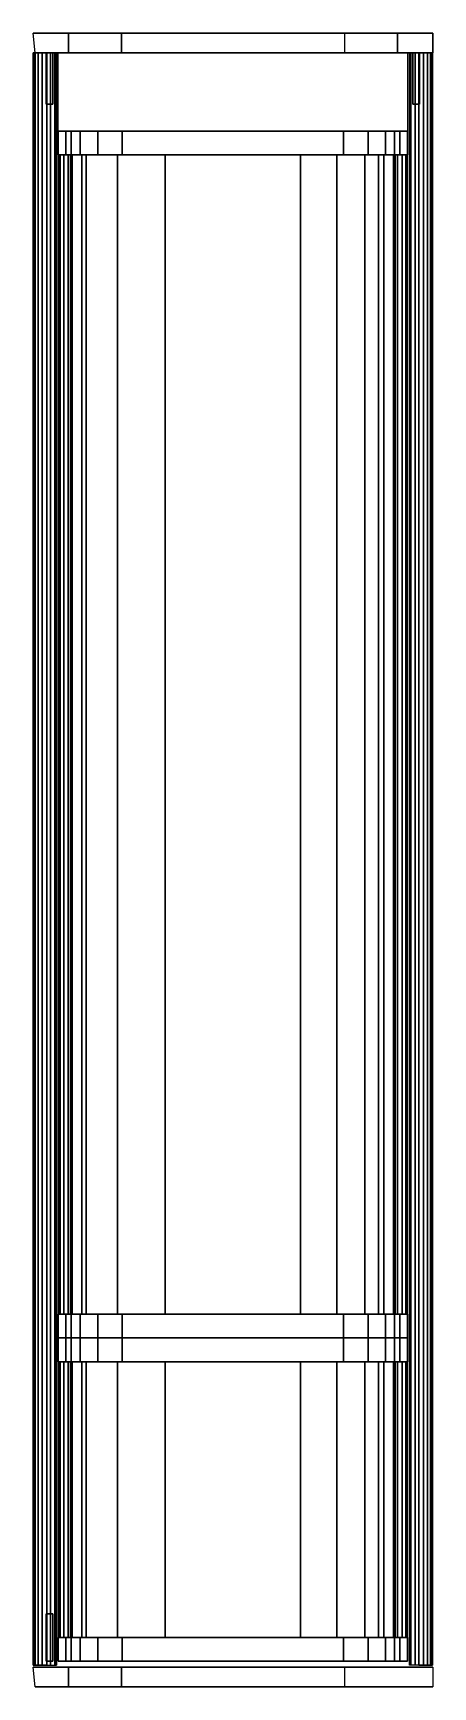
# Model space of a CAD drawing. Extents: x 0 to 101, y -419 to 0.
import ezdxf

# ---------------------------------------------------------------- set-up
doc = ezdxf.new("R2010")
doc.units = 0
doc.header["$MEASUREMENT"] = 0
doc.layers.add('CINZA', color=253, linetype='Continuous')

msp = doc.modelspace()

# ---------------------------------------------------------------- linework, layer by layer
at = {"layer": 'CINZA'}
for p, q in [((22.44, 0), (8.94, 0, 13.5)), ((78.84, 0), (92.34, 0, 13.5)), ((2.98, -5, 47.3), (0.51, -5, 63.63)), ((5.96, -5, 30.4), (2.98, -5, 47.3)), ((8.94, -5, 13.5), (5.96, -5, 30.4)), ((22.44, -5), (8.94, -5, 13.5)), ((78.84, -5), (92.34, -5, 13.5)), ((92.34, -5, 13.5), (95.32, -5, 30.4)), ((95.32, -5, 30.4), (98.3, -5, 47.3)), ((98.3, -5, 47.3), (101.28, -5, 64.2)), ((22.44, -413.5), (8.94, -413.5, 13.5)), ((8.94, -418.5, 13.5), (5.96, -418.5, 30.4)), ((22.44, -418.5), (8.94, -418.5, 13.5))]:
    msp.add_line(p, q, dxfattribs=at)
at = {"layer": 'CINZA', "linetype": 'ByBlock', "extrusion": (0, 1, 0)}
msp.add_line((101.28, -2.5, 64.2), (101.28, -2.5, 64.2), dxfattribs=at)
at = {"layer": 'CINZA', "linetype": 'ByBlock'}
msp.add_line((6.4, -5, 60.3), (94.8, -5, 60.3), dxfattribs=at)
at = {"layer": 'CINZA'}
for points in [[(8.94, -5, 13.5), (0.51, -5, 63.63), (0, 0, 64.2), (8.94, 0, 13.5)], [(22.44, -5), (8.94, -5, 13.5), (8.94, 0, 13.5), (22.44, 0)], [(78.84, -5), (92.34, -5, 13.5), (92.34, 0, 13.5), (78.84, 0)], [(92.34, -5, 13.5), (101.28, -5, 64.2), (101.28, 0, 64.2), (92.34, 0, 13.5)], [(6.4, -24.8, 54.2), (94.8, -24.8, 54.2), (92.86, -24.8, 40.37), (8.34, -24.8, 40.37)], [(94.8, -24.8, 60.3), (6.4, -24.8, 60.3), (6.4, -24.8, 54.2), (94.8, -24.8, 54.2)], [(92.86, -24.8, 40.37), (8.34, -24.8, 40.37), (9.63, -24.8, 31.2), (91.57, -24.8, 31.2)], [(6.4, -30.8, 54.2), (94.8, -30.8, 54.2), (92.86, -30.8, 40.37), (8.34, -30.8, 40.37)], [(94.8, -30.8, 60.3), (6.4, -30.8, 60.3), (6.4, -30.8, 54.2), (94.8, -30.8, 54.2)], [(92.86, -30.8, 40.37), (8.34, -30.8, 40.37), (9.63, -30.8, 31.2), (91.57, -30.8, 31.2)], [(6.4, -324.2, 54.2), (94.8, -324.2, 54.2), (92.86, -324.2, 40.37), (8.34, -324.2, 40.37)], [(94.8, -324.2, 60.3), (6.4, -324.2, 60.3), (6.4, -324.2, 54.2), (94.8, -324.2, 54.2)], [(92.86, -324.2, 40.37), (8.34, -324.2, 40.37), (9.63, -324.2, 31.2), (91.57, -324.2, 31.2)], [(6.4, -330.2, 54.2), (94.8, -330.2, 54.2), (92.86, -330.2, 40.37), (8.34, -330.2, 40.37)], [(6.4, -330.2, 54.2), (94.8, -330.2, 54.2), (92.86, -330.2, 40.37), (8.34, -330.2, 40.37)], [(94.8, -330.2, 60.3), (6.4, -330.2, 60.3), (6.4, -330.2, 54.2), (94.8, -330.2, 54.2)], [(94.8, -330.2, 60.3), (6.4, -330.2, 60.3), (6.4, -330.2, 54.2), (94.8, -330.2, 54.2)], [(92.86, -330.2, 40.37), (8.34, -330.2, 40.37), (9.63, -330.2, 31.2), (91.57, -330.2, 31.2)], [(92.86, -330.2, 40.37), (8.34, -330.2, 40.37), (9.63, -330.2, 31.2), (91.57, -330.2, 31.2)], [(6.4, -336.2, 54.2), (94.8, -336.2, 54.2), (92.86, -336.2, 40.37), (8.34, -336.2, 40.37)], [(94.8, -336.2, 60.3), (6.4, -336.2, 60.3), (6.4, -336.2, 54.2), (94.8, -336.2, 54.2)], [(92.86, -336.2, 40.37), (8.34, -336.2, 40.37), (9.63, -336.2, 31.2), (91.57, -336.2, 31.2)], [(6.4, -406, 54.2), (94.8, -406, 54.2), (92.86, -406, 40.37), (8.34, -406, 40.37)], [(94.8, -406, 60.3), (6.4, -406, 60.3), (6.4, -406, 54.2), (94.8, -406, 54.2)], [(92.86, -406, 40.37), (8.34, -406, 40.37), (9.63, -406, 31.2), (91.57, -406, 31.2)], [(8.94, -418.5, 13.5), (0.51, -418.5, 63.63), (0, -413.5, 64.2), (8.94, -413.5, 13.5)], [(6.4, -412, 54.2), (94.8, -412, 54.2), (92.86, -412, 40.37), (8.34, -412, 40.37)], [(94.8, -412, 60.3), (6.4, -412, 60.3), (6.4, -412, 54.2), (94.8, -412, 54.2)], [(92.86, -412, 40.37), (8.34, -412, 40.37), (9.63, -412, 31.2), (91.57, -412, 31.2)], [(22.44, -418.5), (8.94, -418.5, 13.5), (8.94, -413.5, 13.5), (22.44, -413.5)]]:
    msp.add_3dface(points, dxfattribs=at)
at = {"layer": 'CINZA', "linetype": 'ByBlock'}
for points in [[(0, 0, 64.2), (101.28, 0, 64.2), (101.28, -5, 64.2), (0.51, -5, 63.63)], [(0, 0, 64.2), (8.94, 0, 13.5), (92.34, 0, 13.5), (101.28, 0, 64.2)], [(22.44, 0), (78.84, 0), (92.34, 0, 13.5), (8.94, 0, 13.5)], [(22.44, 0), (78.84, 0), (78.84, -5), (22.44, -5)], [(0.51, -5, 63.63), (101.28, -5, 64.2), (92.34, -5, 13.5), (8.94, -5, 13.5)], [(6.4, -24.8, 60.3), (6.4, -5, 60.3), (94.8, -5, 60.3), (94.8, -24.8, 60.3)], [(8.94, -5, 13.5), (22.44, -5), (78.84, -5), (92.34, -5, 13.5)], [(0, -413.5, 64.2), (101.28, -413.5, 64.2), (101.28, -418.5, 64.2), (0.51, -418.5, 63.63)], [(0, -413.5, 64.2), (8.94, -413.5, 13.5), (92.34, -413.5, 13.5), (101.28, -413.5, 64.2)], [(22.44, -413.5), (78.84, -413.5), (92.34, -413.5, 13.5), (8.94, -413.5, 13.5)], [(22.44, -413.5), (78.84, -413.5), (78.84, -418.5), (22.44, -418.5)], [(0.51, -418.5, 63.63), (101.28, -418.5, 64.2), (92.34, -418.5, 13.5), (8.94, -418.5, 13.5)], [(8.94, -418.5, 13.5), (22.44, -418.5), (78.84, -418.5), (92.34, -418.5, 13.5)]]:
    msp.add_3dface(points, dxfattribs=at)

# ---------------------------------------------------------------- meshes
at = {"layer": 'CINZA'}
mesh = msp.add_polymesh((2, 12), dxfattribs=at)
for k, corner in enumerate([(5.9, -5, 42.75), (5.9, -5, 61.18), (5.49, -5, 62.4), (4.42, -5, 63.11), (1.3, -5, 63.9), (0.51, -5, 63.63), (0, -5, 62.6), (0.41, -5, 59.9), (2.3, -5, 60.2), (2.3, -5, 46.9), (3.5, -5, 46.9), (3.5, -5, 40.9), (5.9, -413, 42.75), (5.9, -413, 61.18), (5.49, -413, 62.4), (4.42, -413, 63.11), (1.3, -413, 63.9), (0.51, -413, 63.63), (0, -413, 62.6), (0.41, -413, 59.9), (2.3, -413, 60.2), (2.3, -413, 46.9), (3.5, -413, 46.9), (3.5, -413, 40.9)]):
    mesh.set_mesh_vertex(divmod(k, 12), corner)
mesh = msp.add_polymesh((6, 3), dxfattribs=at)
for k, corner in enumerate([(3.34, -5, 61.97), (3.4, -5, 48.95), (3.4, -5, 48.95), (5, -5, 61.97), (5, -5, 41.97), (5, -5, 41.97), (5, -18, 61.97), (5, -18, 41.97), (5, -5, 41.97), (3.34, -18, 61.97), (3.4, -18, 48.95), (3.4, -5, 48.95), (3.34, -18, 61.97), (3.34, -18, 61.97), (3.34, -5, 61.97), (5, -18, 61.97), (5, -18, 61.97), (5, -5, 61.97)]):
    mesh.set_mesh_vertex(divmod(k, 3), corner)
mesh = msp.add_polymesh((2, 12), dxfattribs=at)
for k, corner in enumerate([(95.3, -5, 42.75), (95.3, -5, 61.18), (95.71, -5, 62.4), (96.78, -5, 63.11), (99.9, -5, 63.9), (100.69, -5, 63.63), (101.2, -5, 62.6), (100.79, -5, 59.9), (98.9, -5, 60.2), (98.9, -5, 46.9), (97.7, -5, 46.9), (97.7, -5, 40.9), (95.3, -413, 42.75), (95.3, -413, 61.18), (95.71, -413, 62.4), (96.78, -413, 63.11), (99.9, -413, 63.9), (100.69, -413, 63.63), (101.2, -413, 62.6), (100.79, -413, 59.9), (98.9, -413, 60.2), (98.9, -413, 46.9), (97.7, -413, 46.9), (97.7, -413, 40.9)]):
    mesh.set_mesh_vertex(divmod(k, 12), corner)
mesh = msp.add_polymesh((6, 3), dxfattribs=at)
for k, corner in enumerate([(97.86, -5, 61.97), (97.8, -5, 48.95), (97.8, -5, 48.95), (96.2, -5, 61.97), (96.2, -5, 41.97), (96.2, -5, 41.97), (96.2, -18, 61.97), (96.2, -18, 41.97), (96.2, -5, 41.97), (97.86, -18, 61.97), (97.8, -18, 48.95), (97.8, -5, 48.95), (97.86, -18, 61.97), (97.86, -18, 61.97), (97.86, -5, 61.97), (96.2, -18, 61.97), (96.2, -18, 61.97), (96.2, -5, 61.97)]):
    mesh.set_mesh_vertex(divmod(k, 3), corner)
mesh = msp.add_polymesh((2, 15), dxfattribs=at)
for k, corner in enumerate([(94.8, -24.8, 60.3), (94.8, -24.8, 54.2), (92.86, -24.8, 40.37), (91.57, -24.8, 31.2), (89.29, -24.8, 23.71), (84.83, -24.8, 17.28), (78.6, -24.8, 12.54), (22.6, -24.8, 12.54), (16.37, -24.8, 17.28), (11.91, -24.8, 23.71), (9.63, -24.8, 31.2), (8.34, -24.8, 40.37), (6.4, -24.8, 54.2), (6.4, -24.8, 60.3), (94.8, -24.8, 60.3), (94.8, -30.8, 60.3), (94.8, -30.8, 54.2), (92.86, -30.8, 40.37), (91.57, -30.8, 31.2), (89.29, -30.8, 23.71), (84.83, -30.8, 17.28), (78.6, -30.8, 12.54), (22.6, -30.8, 12.54), (16.37, -30.8, 17.28), (11.91, -30.8, 23.71), (9.63, -30.8, 31.2), (8.34, -30.8, 40.37), (6.4, -30.8, 54.2), (6.4, -30.8, 60.3), (94.8, -30.8, 60.3)]):
    mesh.set_mesh_vertex(divmod(k, 15), corner)
mesh = msp.add_polymesh((2, 4), dxfattribs=at)
for k, corner in enumerate([(91.57, -24.8, 31.2), (89.29, -24.8, 23.71), (84.83, -24.8, 17.28), (78.6, -24.8, 12.54), (9.63, -24.8, 31.2), (11.91, -24.8, 23.71), (16.37, -24.8, 17.28), (22.6, -24.8, 12.54)]):
    mesh.set_mesh_vertex(divmod(k, 4), corner)
mesh = msp.add_polymesh((2, 23), dxfattribs=at)
for k, corner in enumerate([(94.59, -30.8, 57.09), (94.72, -30.8, 58.08), (94.43, -30.8, 59.19), (93.44, -30.8, 59.77), (92.31, -30.8, 59.91), (91.71, -30.8, 59.71), (91.32, -30.8, 59.04), (88.84, -30.8, 40.79), (87.52, -30.8, 31.09), (84.05, -30.8, 22.27), (76.91, -30.8, 16.03), (67.7, -30.8, 13.79), (33.5, -30.8, 13.79), (21.38, -30.8, 17.94), (13.49, -30.8, 28.02), (12.36, -30.8, 40.79), (9.88, -30.8, 59.04), (9.49, -30.8, 59.71), (8.89, -30.8, 59.91), (7.76, -30.8, 59.77), (6.83, -30.8, 59.27), (6.48, -30.8, 58.08), (6.61, -30.8, 57.09), (94.59, -324.2, 57.09), (94.72, -324.2, 58.08), (94.43, -324.2, 59.19), (93.44, -324.2, 59.77), (92.31, -324.2, 59.91), (91.71, -324.2, 59.71), (91.32, -324.2, 59.04), (88.84, -324.2, 40.79), (87.52, -324.2, 31.09), (84.05, -324.2, 22.27), (76.91, -324.2, 16.03), (67.7, -324.2, 13.79), (33.5, -324.2, 13.79), (21.38, -324.2, 17.94), (13.49, -324.2, 28.03), (12.36, -324.2, 40.79), (9.88, -324.2, 59.04), (9.49, -324.2, 59.71), (8.89, -324.2, 59.91), (7.76, -324.2, 59.77), (6.83, -324.2, 59.27), (6.48, -324.2, 58.08), (6.61, -324.2, 57.09)]):
    mesh.set_mesh_vertex(divmod(k, 23), corner)
mesh = msp.add_polymesh((2, 4), dxfattribs=at)
for k, corner in enumerate([(91.57, -30.8, 31.2), (89.29, -30.8, 23.71), (84.83, -30.8, 17.28), (78.6, -30.8, 12.54), (9.63, -30.8, 31.2), (11.91, -30.8, 23.71), (16.37, -30.8, 17.28), (22.6, -30.8, 12.54)]):
    mesh.set_mesh_vertex(divmod(k, 4), corner)
mesh = msp.add_polymesh((2, 15), dxfattribs=at)
for k, corner in enumerate([(94.8, -330.2, 60.3), (94.8, -330.2, 54.2), (92.86, -330.2, 40.37), (91.57, -330.2, 31.2), (89.29, -330.2, 23.71), (84.83, -330.2, 17.28), (78.6, -330.2, 12.54), (22.6, -330.2, 12.54), (16.37, -330.2, 17.28), (11.91, -330.2, 23.71), (9.63, -330.2, 31.2), (8.34, -330.2, 40.37), (6.4, -330.2, 54.2), (6.4, -330.2, 60.3), (94.8, -330.2, 60.3), (94.8, -324.2, 60.3), (94.8, -324.2, 54.2), (92.86, -324.2, 40.37), (91.57, -324.2, 31.2), (89.29, -324.2, 23.71), (84.83, -324.2, 17.28), (78.6, -324.2, 12.54), (22.6, -324.2, 12.54), (16.37, -324.2, 17.28), (11.91, -324.2, 23.71), (9.63, -324.2, 31.2), (8.34, -324.2, 40.37), (6.4, -324.2, 54.2), (6.4, -324.2, 60.3), (94.8, -324.2, 60.3)]):
    mesh.set_mesh_vertex(divmod(k, 15), corner)
mesh = msp.add_polymesh((2, 4), dxfattribs=at)
for k, corner in enumerate([(91.57, -324.2, 31.2), (89.29, -324.2, 23.71), (84.83, -324.2, 17.28), (78.6, -324.2, 12.54), (9.63, -324.2, 31.2), (11.91, -324.2, 23.71), (16.37, -324.2, 17.28), (22.6, -324.2, 12.54)]):
    mesh.set_mesh_vertex(divmod(k, 4), corner)
mesh = msp.add_polymesh((2, 15), dxfattribs=at)
for k, corner in enumerate([(94.8, -330.2, 60.3), (94.8, -330.2, 54.2), (92.86, -330.2, 40.37), (91.57, -330.2, 31.2), (89.29, -330.2, 23.71), (84.83, -330.2, 17.28), (78.6, -330.2, 12.54), (22.6, -330.2, 12.54), (16.37, -330.2, 17.28), (11.91, -330.2, 23.71), (9.63, -330.2, 31.2), (8.34, -330.2, 40.37), (6.4, -330.2, 54.2), (6.4, -330.2, 60.3), (94.8, -330.2, 60.3), (94.8, -336.2, 60.3), (94.8, -336.2, 54.2), (92.86, -336.2, 40.37), (91.57, -336.2, 31.2), (89.29, -336.2, 23.71), (84.83, -336.2, 17.28), (78.6, -336.2, 12.54), (22.6, -336.2, 12.54), (16.37, -336.2, 17.28), (11.91, -336.2, 23.71), (9.63, -336.2, 31.2), (8.34, -336.2, 40.37), (6.4, -336.2, 54.2), (6.4, -336.2, 60.3), (94.8, -336.2, 60.3)]):
    mesh.set_mesh_vertex(divmod(k, 15), corner)
mesh = msp.add_polymesh((2, 4), dxfattribs=at)
for k, corner in enumerate([(91.57, -330.2, 31.2), (89.29, -330.2, 23.71), (84.83, -330.2, 17.28), (78.6, -330.2, 12.54), (9.63, -330.2, 31.2), (11.91, -330.2, 23.71), (16.37, -330.2, 17.28), (22.6, -330.2, 12.54)]):
    mesh.set_mesh_vertex(divmod(k, 4), corner)
mesh = msp.add_polymesh((2, 4), dxfattribs=at)
for k, corner in enumerate([(91.57, -330.2, 31.2), (89.29, -330.2, 23.71), (84.83, -330.2, 17.28), (78.6, -330.2, 12.54), (9.63, -330.2, 31.2), (11.91, -330.2, 23.71), (16.37, -330.2, 17.28), (22.6, -330.2, 12.54)]):
    mesh.set_mesh_vertex(divmod(k, 4), corner)
mesh = msp.add_polymesh((2, 23), dxfattribs=at)
for k, corner in enumerate([(94.59, -336.2, 57.09), (94.72, -336.2, 58.08), (94.43, -336.2, 59.19), (93.44, -336.2, 59.77), (92.31, -336.2, 59.91), (91.71, -336.2, 59.71), (91.32, -336.2, 59.04), (88.84, -336.2, 40.79), (87.52, -336.2, 31.09), (84.05, -336.2, 22.27), (76.91, -336.2, 16.03), (67.7, -336.2, 13.79), (33.5, -336.2, 13.79), (21.38, -336.2, 17.94), (13.49, -336.2, 28.02), (12.36, -336.2, 40.79), (9.88, -336.2, 59.04), (9.49, -336.2, 59.71), (8.89, -336.2, 59.91), (7.76, -336.2, 59.77), (6.83, -336.2, 59.27), (6.48, -336.2, 58.08), (6.61, -336.2, 57.09), (94.59, -406, 57.09), (94.72, -406, 58.08), (94.43, -406, 59.19), (93.44, -406, 59.77), (92.31, -406, 59.91), (91.71, -406, 59.71), (91.32, -406, 59.04), (88.84, -406, 40.79), (87.52, -406, 31.09), (84.05, -406, 22.27), (76.91, -406, 16.03), (67.7, -406, 13.79), (33.5, -406, 13.79), (21.38, -406, 17.94), (13.49, -406, 28.03), (12.36, -406, 40.79), (9.88, -406, 59.04), (9.49, -406, 59.71), (8.89, -406, 59.91), (7.76, -406, 59.77), (6.83, -406, 59.27), (6.48, -406, 58.08), (6.61, -406, 57.09)]):
    mesh.set_mesh_vertex(divmod(k, 23), corner)
mesh = msp.add_polymesh((2, 4), dxfattribs=at)
for k, corner in enumerate([(91.57, -336.2, 31.2), (89.29, -336.2, 23.71), (84.83, -336.2, 17.28), (78.6, -336.2, 12.54), (9.63, -336.2, 31.2), (11.91, -336.2, 23.71), (16.37, -336.2, 17.28), (22.6, -336.2, 12.54)]):
    mesh.set_mesh_vertex(divmod(k, 4), corner)
mesh = msp.add_polymesh((6, 3), dxfattribs=at)
for k, corner in enumerate([(3.34, -412, 61.97), (3.4, -412, 48.95), (3.4, -412, 48.95), (5, -412, 61.97), (5, -412, 41.97), (5, -412, 41.97), (5, -400, 61.97), (5, -400, 41.97), (5, -412, 41.97), (3.34, -400, 61.97), (3.4, -400, 48.95), (3.4, -412, 48.95), (3.34, -400, 61.97), (3.34, -400, 61.97), (3.34, -412, 61.97), (5, -400, 61.97), (5, -400, 61.97), (5, -412, 61.97)]):
    mesh.set_mesh_vertex(divmod(k, 3), corner)
mesh = msp.add_polymesh((2, 15), dxfattribs=at)
for k, corner in enumerate([(94.8, -412, 60.3), (94.8, -412, 54.2), (92.86, -412, 40.37), (91.57, -412, 31.2), (89.29, -412, 23.71), (84.83, -412, 17.28), (78.6, -412, 12.54), (22.6, -412, 12.54), (16.37, -412, 17.28), (11.91, -412, 23.71), (9.63, -412, 31.2), (8.34, -412, 40.37), (6.4, -412, 54.2), (6.4, -412, 60.3), (94.8, -412, 60.3), (94.8, -406, 60.3), (94.8, -406, 54.2), (92.86, -406, 40.37), (91.57, -406, 31.2), (89.29, -406, 23.71), (84.83, -406, 17.28), (78.6, -406, 12.54), (22.6, -406, 12.54), (16.37, -406, 17.28), (11.91, -406, 23.71), (9.63, -406, 31.2), (8.34, -406, 40.37), (6.4, -406, 54.2), (6.4, -406, 60.3), (94.8, -406, 60.3)]):
    mesh.set_mesh_vertex(divmod(k, 15), corner)
mesh = msp.add_polymesh((2, 4), dxfattribs=at)
for k, corner in enumerate([(91.57, -406, 31.2), (89.29, -406, 23.71), (84.83, -406, 17.28), (78.6, -406, 12.54), (9.63, -406, 31.2), (11.91, -406, 23.71), (16.37, -406, 17.28), (22.6, -406, 12.54)]):
    mesh.set_mesh_vertex(divmod(k, 4), corner)
mesh = msp.add_polymesh((2, 4), dxfattribs=at)
for k, corner in enumerate([(91.57, -412, 31.2), (89.29, -412, 23.71), (84.83, -412, 17.28), (78.6, -412, 12.54), (9.63, -412, 31.2), (11.91, -412, 23.71), (16.37, -412, 17.28), (22.6, -412, 12.54)]):
    mesh.set_mesh_vertex(divmod(k, 4), corner)

doc.saveas('drawing.dxf')
